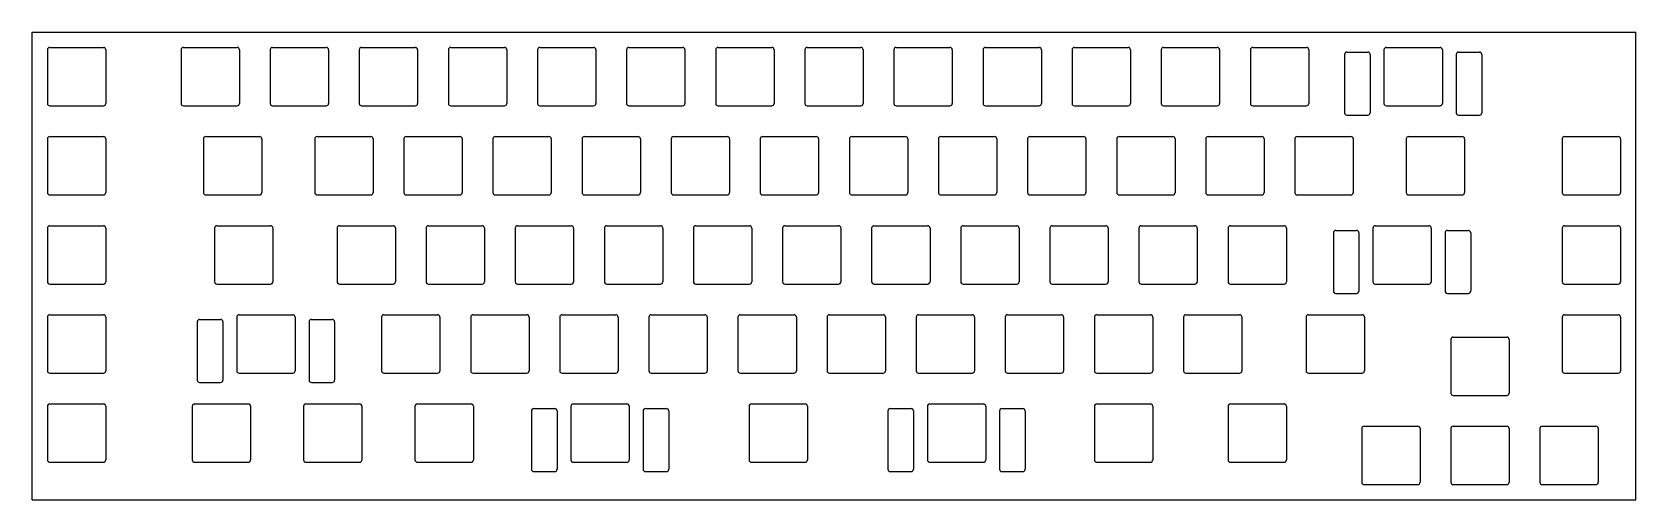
# Model space of a CAD drawing. Header units: millimetres. Extents: x 0 to 343, y -100 to 0.
import ezdxf

# ---------------------------------------------------------------- set-up
doc = ezdxf.new("R2010")
doc.units = ezdxf.units.MM

msp = doc.modelspace()

# ---------------------------------------------------------------- linework, layer by layer
for p, q in [((0, 0), (342.9, 0)), ((0, -100.0125), (0, 0)), ((342.9, -100.0125), (342.9, 0)), ((3.787, -3.287), (15.263, -3.287)), ((32.362, -3.287), (43.838, -3.287)), ((51.412, -3.287), (62.888, -3.287)), ((70.462, -3.287), (81.938, -3.287)), ((89.512, -3.287), (100.988, -3.287)), ((108.562, -3.287), (120.038, -3.287)), ((127.612, -3.287), (139.088, -3.287)), ((146.662, -3.287), (158.138, -3.287)), ((165.712, -3.287), (177.188, -3.287)), ((184.762, -3.287), (196.238, -3.287)), ((203.812, -3.287), (215.288, -3.287)), ((222.862, -3.287), (234.338, -3.287)), ((241.912, -3.287), (253.388, -3.287)), ((260.962, -3.287), (272.438, -3.287)), ((289.537, -3.287), (301.013, -3.287)), ((3.287, -3.787), (3.287, -15.263)), ((15.763, -3.787), (15.763, -15.263)), ((31.862, -3.787), (31.862, -15.263)), ((44.338, -3.787), (44.338, -15.263)), ((50.912, -3.787), (50.912, -15.263)), ((63.388, -3.787), (63.388, -15.263)), ((69.962, -3.787), (69.962, -15.263)), ((82.438, -3.787), (82.438, -15.263)), ((89.012, -3.787), (89.012, -15.263)), ((101.488, -3.787), (101.488, -15.263)), ((108.062, -3.787), (108.062, -15.263)), ((120.538, -3.787), (120.538, -15.263)), ((127.112, -3.787), (127.112, -15.263)), ((139.588, -3.787), (139.588, -15.263)), ((146.162, -3.787), (146.162, -15.263)), ((158.638, -3.787), (158.638, -15.263)), ((165.212, -3.787), (165.212, -15.263)), ((177.688, -3.787), (177.688, -15.263)), ((184.262, -3.787), (184.262, -15.263)), ((196.738, -3.787), (196.738, -15.263)), ((203.312, -3.787), (203.312, -15.263)), ((215.788, -3.787), (215.788, -15.263)), ((222.362, -3.787), (222.362, -15.263)), ((234.838, -3.787), (234.838, -15.263)), ((241.412, -3.787), (241.412, -15.263)), ((253.888, -3.787), (253.888, -15.263)), ((260.462, -3.787), (260.462, -15.263)), ((272.938, -3.787), (272.938, -15.263)), ((280.599, -4.787), (280.599, -17.263)), ((281.099, -4.287), (285.575, -4.287)), ((286.075, -4.787), (286.075, -17.263)), ((289.037, -3.787), (289.037, -15.263)), ((301.513, -3.787), (301.513, -15.263)), ((304.475, -4.787), (304.475, -17.263)), ((304.975, -4.287), (309.451, -4.287)), ((309.951, -4.787), (309.951, -17.263)), ((3.787, -15.763), (15.263, -15.763)), ((32.362, -15.763), (43.838, -15.763)), ((51.412, -15.763), (62.888, -15.763)), ((70.462, -15.763), (81.938, -15.763)), ((89.512, -15.763), (100.988, -15.763)), ((108.562, -15.763), (120.038, -15.763)), ((127.612, -15.763), (139.088, -15.763)), ((146.662, -15.763), (158.138, -15.763)), ((165.712, -15.763), (177.188, -15.763)), ((184.762, -15.763), (196.238, -15.763)), ((203.812, -15.763), (215.288, -15.763)), ((222.862, -15.763), (234.338, -15.763)), ((241.912, -15.763), (253.388, -15.763)), ((260.962, -15.763), (272.438, -15.763)), ((289.537, -15.763), (301.013, -15.763)), ((281.099, -17.763), (285.575, -17.763)), ((304.975, -17.763), (309.451, -17.763)), ((3.287, -22.837), (3.287, -34.313)), ((3.787, -22.337), (15.263, -22.337)), ((15.763, -22.837), (15.763, -34.313)), ((36.6245, -22.837), (36.6245, -34.313)), ((37.1245, -22.337), (48.6005, -22.337)), ((49.1005, -22.837), (49.1005, -34.313)), ((60.437, -22.837), (60.437, -34.313)), ((60.937, -22.337), (72.413, -22.337)), ((72.913, -22.837), (72.913, -34.313)), ((79.487, -22.837), (79.487, -34.313)), ((79.987, -22.337), (91.463, -22.337)), ((91.963, -22.837), (91.963, -34.313)), ((98.537, -22.837), (98.537, -34.313)), ((99.037, -22.337), (110.513, -22.337)), ((111.013, -22.837), (111.013, -34.313)), ((117.587, -22.837), (117.587, -34.313)), ((118.087, -22.337), (129.563, -22.337)), ((130.063, -22.837), (130.063, -34.313)), ((136.637, -22.837), (136.637, -34.313)), ((137.137, -22.337), (148.613, -22.337)), ((149.113, -22.837), (149.113, -34.313)), ((155.687, -22.837), (155.687, -34.313)), ((156.187, -22.337), (167.663, -22.337)), ((168.163, -22.837), (168.163, -34.313)), ((174.737, -22.837), (174.737, -34.313)), ((175.237, -22.337), (186.713, -22.337)), ((187.213, -22.837), (187.213, -34.313)), ((193.787, -22.837), (193.787, -34.313)), ((194.287, -22.337), (205.763, -22.337)), ((206.263, -22.837), (206.263, -34.313)), ((212.837, -22.837), (212.837, -34.313)), ((213.337, -22.337), (224.813, -22.337)), ((225.313, -22.837), (225.313, -34.313)), ((231.887, -22.837), (231.887, -34.313)), ((232.387, -22.337), (243.863, -22.337)), ((244.363, -22.837), (244.363, -34.313)), ((250.937, -22.837), (250.937, -34.313)), ((251.437, -22.337), (262.913, -22.337)), ((263.413, -22.837), (263.413, -34.313)), ((269.987, -22.837), (269.987, -34.313)), ((270.487, -22.337), (281.963, -22.337)), ((282.463, -22.837), (282.463, -34.313)), ((293.7995, -22.837), (293.7995, -34.313)), ((294.2995, -22.337), (305.7755, -22.337)), ((306.2755, -22.837), (306.2755, -34.313)), ((327.137, -22.837), (327.137, -34.313)), ((327.637, -22.337), (339.113, -22.337)), ((339.613, -22.837), (339.613, -34.313)), ((3.787, -34.813), (15.263, -34.813)), ((37.1245, -34.813), (48.6005, -34.813)), ((60.937, -34.813), (72.413, -34.813)), ((79.987, -34.813), (91.463, -34.813)), ((99.037, -34.813), (110.513, -34.813)), ((118.087, -34.813), (129.563, -34.813)), ((137.137, -34.813), (148.613, -34.813)), ((156.187, -34.813), (167.663, -34.813)), ((175.237, -34.813), (186.713, -34.813)), ((194.287, -34.813), (205.763, -34.813)), ((213.337, -34.813), (224.813, -34.813)), ((232.387, -34.813), (243.863, -34.813)), ((251.437, -34.813), (262.913, -34.813)), ((270.487, -34.813), (281.963, -34.813)), ((294.2995, -34.813), (305.7755, -34.813)), ((327.637, -34.813), (339.113, -34.813)), ((3.287, -41.887), (3.287, -53.363)), ((3.787, -41.387), (15.263, -41.387)), ((15.763, -41.887), (15.763, -53.363)), ((39.00575, -41.887), (39.00575, -53.363)), ((39.50575, -41.387), (50.98175, -41.387)), ((51.48175, -41.887), (51.48175, -53.363)), ((65.1995, -41.887), (65.1995, -53.363)), ((65.6995, -41.387), (77.1755, -41.387)), ((77.6755, -41.887), (77.6755, -53.363)), ((84.2495, -41.887), (84.2495, -53.363)), ((84.7495, -41.387), (96.2255, -41.387)), ((96.7255, -41.887), (96.7255, -53.363)), ((103.2995, -41.887), (103.2995, -53.363)), ((103.7995, -41.387), (115.2755, -41.387)), ((115.7755, -41.887), (115.7755, -53.363)), ((122.3495, -41.887), (122.3495, -53.363)), ((122.8495, -41.387), (134.3255, -41.387)), ((134.8255, -41.887), (134.8255, -53.363)), ((141.3995, -41.887), (141.3995, -53.363)), ((141.8995, -41.387), (153.3755, -41.387)), ((153.8755, -41.887), (153.8755, -53.363)), ((160.4495, -41.887), (160.4495, -53.363)), ((160.9495, -41.387), (172.4255, -41.387)), ((172.9255, -41.887), (172.9255, -53.363)), ((179.4995, -41.887), (179.4995, -53.363)), ((179.9995, -41.387), (191.4755, -41.387)), ((191.9755, -41.887), (191.9755, -53.363)), ((198.5495, -41.887), (198.5495, -53.363)), ((199.0495, -41.387), (210.5255, -41.387)), ((211.0255, -41.887), (211.0255, -53.363)), ((217.5995, -41.887), (217.5995, -53.363)), ((218.0995, -41.387), (229.5755, -41.387)), ((230.0755, -41.887), (230.0755, -53.363)), ((236.6495, -41.887), (236.6495, -53.363)), ((237.1495, -41.387), (248.6255, -41.387)), ((249.1255, -41.887), (249.1255, -53.363)), ((255.6995, -41.887), (255.6995, -53.363)), ((256.1995, -41.387), (267.6755, -41.387)), ((268.1755, -41.887), (268.1755, -53.363)), ((278.21775, -42.887), (278.21775, -55.363)), ((278.71775, -42.387), (283.19375, -42.387)), ((283.69375, -42.887), (283.69375, -55.363)), ((286.65575, -41.887), (286.65575, -53.363)), ((287.15575, -41.387), (298.63175, -41.387)), ((299.13175, -41.887), (299.13175, -53.363)), ((302.09375, -42.887), (302.09375, -55.363)), ((302.59375, -42.387), (307.06975, -42.387)), ((307.56975, -42.887), (307.56975, -55.363)), ((327.137, -41.887), (327.137, -53.363)), ((327.637, -41.387), (339.113, -41.387)), ((339.613, -41.887), (339.613, -53.363)), ((3.787, -53.863), (15.263, -53.863)), ((39.50575, -53.863), (50.98175, -53.863)), ((65.6995, -53.863), (77.1755, -53.863)), ((84.7495, -53.863), (96.2255, -53.863)), ((103.7995, -53.863), (115.2755, -53.863)), ((122.8495, -53.863), (134.3255, -53.863)), ((141.8995, -53.863), (153.3755, -53.863)), ((160.9495, -53.863), (172.4255, -53.863)), ((179.9995, -53.863), (191.4755, -53.863)), ((199.0495, -53.863), (210.5255, -53.863)), ((218.0995, -53.863), (229.5755, -53.863)), ((237.1495, -53.863), (248.6255, -53.863)), ((256.1995, -53.863), (267.6755, -53.863)), ((287.15575, -53.863), (298.63175, -53.863)), ((327.637, -53.863), (339.113, -53.863)), ((278.71775, -55.863), (283.19375, -55.863)), ((302.59375, -55.863), (307.06975, -55.863)), ((3.287, -60.937), (3.287, -72.413)), ((3.787, -60.437), (15.263, -60.437)), ((15.763, -60.937), (15.763, -72.413)), ((35.83025, -61.437), (40.30625, -61.437)), ((43.76825, -60.937), (43.76825, -72.413)), ((44.26825, -60.437), (55.74425, -60.437)), ((56.24425, -60.937), (56.24425, -72.413)), ((59.70625, -61.437), (64.18225, -61.437)), ((74.7245, -60.937), (74.7245, -72.413)), ((75.2245, -60.437), (86.7005, -60.437)), ((87.2005, -60.937), (87.2005, -72.413)), ((93.7745, -60.937), (93.7745, -72.413)), ((94.2745, -60.437), (105.7505, -60.437)), ((106.2505, -60.937), (106.2505, -72.413)), ((112.8245, -60.937), (112.8245, -72.413)), ((113.3245, -60.437), (124.8005, -60.437)), ((125.3005, -60.937), (125.3005, -72.413)), ((131.8745, -60.937), (131.8745, -72.413)), ((132.3745, -60.437), (143.8505, -60.437)), ((144.3505, -60.937), (144.3505, -72.413)), ((150.9245, -60.937), (150.9245, -72.413)), ((151.4245, -60.437), (162.9005, -60.437)), ((163.4005, -60.937), (163.4005, -72.413)), ((169.9745, -60.937), (169.9745, -72.413)), ((170.4745, -60.437), (181.9505, -60.437)), ((182.4505, -60.937), (182.4505, -72.413)), ((189.0245, -60.937), (189.0245, -72.413)), ((189.5245, -60.437), (201.0005, -60.437)), ((201.5005, -60.937), (201.5005, -72.413)), ((208.0745, -60.937), (208.0745, -72.413)), ((208.5745, -60.437), (220.0505, -60.437)), ((220.5505, -60.937), (220.5505, -72.413)), ((227.1245, -60.937), (227.1245, -72.413)), ((227.6245, -60.437), (239.1005, -60.437)), ((239.6005, -60.937), (239.6005, -72.413)), ((246.1745, -60.937), (246.1745, -72.413)), ((246.6745, -60.437), (258.1505, -60.437)), ((258.6505, -60.937), (258.6505, -72.413)), ((272.36825, -60.937), (272.36825, -72.413)), ((272.86825, -60.437), (284.34425, -60.437)), ((284.84425, -60.937), (284.84425, -72.413)), ((327.137, -60.937), (327.137, -72.413)), ((327.637, -60.437), (339.113, -60.437)), ((339.613, -60.937), (339.613, -72.413)), ((35.33025, -61.937), (35.33025, -74.413)), ((40.80625, -61.937), (40.80625, -74.413)), ((59.20625, -61.937), (59.20625, -74.413)), ((64.68225, -61.937), (64.68225, -74.413)), ((303.3245, -65.6995), (303.3245, -77.1755)), ((303.8245, -65.1995), (315.3005, -65.1995)), ((315.8005, -65.6995), (315.8005, -77.1755)), ((3.787, -72.913), (15.263, -72.913)), ((35.83025, -74.913), (40.30625, -74.913)), ((44.26825, -72.913), (55.74425, -72.913)), ((59.70625, -74.913), (64.18225, -74.913)), ((75.2245, -72.913), (86.7005, -72.913)), ((94.2745, -72.913), (105.7505, -72.913)), ((113.3245, -72.913), (124.8005, -72.913)), ((132.3745, -72.913), (143.8505, -72.913)), ((151.4245, -72.913), (162.9005, -72.913)), ((170.4745, -72.913), (181.9505, -72.913)), ((189.5245, -72.913), (201.0005, -72.913)), ((208.5745, -72.913), (220.0505, -72.913)), ((227.6245, -72.913), (239.1005, -72.913)), ((246.6745, -72.913), (258.1505, -72.913)), ((272.86825, -72.913), (284.34425, -72.913)), ((327.637, -72.913), (339.113, -72.913)), ((303.8245, -77.6755), (315.3005, -77.6755)), ((3.287, -79.987), (3.287, -91.463)), ((3.787, -79.487), (15.263, -79.487)), ((15.763, -79.987), (15.763, -91.463)), ((34.24325, -79.987), (34.24325, -91.463)), ((34.74325, -79.487), (46.21925, -79.487)), ((46.71925, -79.987), (46.71925, -91.463)), ((58.05575, -79.987), (58.05575, -91.463)), ((58.55575, -79.487), (70.03175, -79.487)), ((70.53175, -79.987), (70.53175, -91.463)), ((81.86825, -79.987), (81.86825, -91.463)), ((82.36825, -79.487), (93.84425, -79.487)), ((94.34425, -79.987), (94.34425, -91.463)), ((106.76775, -80.987), (106.76775, -93.463)), ((107.26775, -80.487), (111.74375, -80.487)), ((112.24375, -80.987), (112.24375, -93.463)), ((115.20575, -79.987), (115.20575, -91.463)), ((115.70575, -79.487), (127.18175, -79.487)), ((127.68175, -79.987), (127.68175, -91.463)), ((130.64375, -80.987), (130.64375, -93.463)), ((131.14375, -80.487), (135.61975, -80.487)), ((136.11975, -80.987), (136.11975, -93.463)), ((153.30575, -79.987), (153.30575, -91.463)), ((153.80575, -79.487), (165.28175, -79.487)), ((165.78175, -79.987), (165.78175, -91.463)), ((182.96775, -80.987), (182.96775, -93.463)), ((183.46775, -80.487), (187.94375, -80.487)), ((188.44375, -80.987), (188.44375, -93.463)), ((191.40575, -79.987), (191.40575, -91.463)), ((191.90575, -79.487), (203.38175, -79.487)), ((203.88175, -79.987), (203.88175, -91.463)), ((206.84375, -80.987), (206.84375, -93.463)), ((207.34375, -80.487), (211.81975, -80.487)), ((212.31975, -80.987), (212.31975, -93.463)), ((227.1245, -79.987), (227.1245, -91.463)), ((227.6245, -79.487), (239.1005, -79.487)), ((239.6005, -79.987), (239.6005, -91.463)), ((255.6995, -79.987), (255.6995, -91.463)), ((256.1995, -79.487), (267.6755, -79.487)), ((268.1755, -79.987), (268.1755, -91.463)), ((284.2745, -84.7495), (284.2745, -96.2255)), ((284.7745, -84.2495), (296.2505, -84.2495)), ((296.7505, -84.7495), (296.7505, -96.2255)), ((303.3245, -84.7495), (303.3245, -96.2255)), ((303.8245, -84.2495), (315.3005, -84.2495)), ((315.8005, -84.7495), (315.8005, -96.2255)), ((322.3745, -84.7495), (322.3745, -96.2255)), ((322.8745, -84.2495), (334.3505, -84.2495)), ((334.8505, -84.7495), (334.8505, -96.2255)), ((3.787, -91.963), (15.263, -91.963)), ((34.74325, -91.963), (46.21925, -91.963)), ((58.55575, -91.963), (70.03175, -91.963)), ((82.36825, -91.963), (93.84425, -91.963)), ((115.70575, -91.963), (127.18175, -91.963)), ((153.80575, -91.963), (165.28175, -91.963)), ((191.90575, -91.963), (203.38175, -91.963)), ((227.6245, -91.963), (239.1005, -91.963)), ((256.1995, -91.963), (267.6755, -91.963)), ((107.26775, -93.963), (111.74375, -93.963)), ((131.14375, -93.963), (135.61975, -93.963)), ((183.46775, -93.963), (187.94375, -93.963)), ((207.34375, -93.963), (211.81975, -93.963)), ((284.7745, -96.7255), (296.2505, -96.7255)), ((303.8245, -96.7255), (315.3005, -96.7255)), ((322.8745, -96.7255), (334.3505, -96.7255)), ((0, -100.0125), (342.9, -100.0125))]:
    msp.add_line(p, q)
for centre, start, end in [((3.787, -3.787), 90, 180), ((15.263, -3.787), 0, 90), ((32.362, -3.787), 90, 180), ((43.838, -3.787), 0, 90), ((51.412, -3.787), 90, 180), ((62.888, -3.787), 0, 90), ((70.462, -3.787), 90, 180), ((81.938, -3.787), 0, 90), ((89.512, -3.787), 90, 180), ((100.988, -3.787), 0, 90), ((108.562, -3.787), 90, 180), ((120.038, -3.787), 0, 90), ((127.612, -3.787), 90, 180), ((139.088, -3.787), 0, 90), ((146.662, -3.787), 90, 180), ((158.138, -3.787), 0, 90), ((165.712, -3.787), 90, 180), ((177.188, -3.787), 0, 90), ((184.762, -3.787), 90, 180), ((196.238, -3.787), 0, 90), ((203.812, -3.787), 90, 180), ((215.288, -3.787), 0, 90), ((222.862, -3.787), 90, 180), ((234.338, -3.787), 0, 90), ((241.912, -3.787), 90, 180), ((253.388, -3.787), 0, 90), ((260.962, -3.787), 90, 180), ((272.438, -3.787), 0, 90), ((289.537, -3.787), 90, 180), ((301.013, -3.787), 0, 90), ((281.099, -4.787), 90, 180), ((285.575, -4.787), 0, 90), ((304.975, -4.787), 90, 180), ((309.451, -4.787), 0, 90), ((3.787, -15.263), 180, 270), ((15.263, -15.263), 270, 0), ((32.362, -15.263), 180, 270), ((43.838, -15.263), 270, 0), ((51.412, -15.263), 180, 270), ((62.888, -15.263), 270, 0), ((70.462, -15.263), 180, 270), ((81.938, -15.263), 270, 0), ((89.512, -15.263), 180, 270), ((100.988, -15.263), 270, 0), ((108.562, -15.263), 180, 270), ((120.038, -15.263), 270, 0), ((127.612, -15.263), 180, 270), ((139.088, -15.263), 270, 0), ((146.662, -15.263), 180, 270), ((158.138, -15.263), 270, 0), ((165.712, -15.263), 180, 270), ((177.188, -15.263), 270, 0), ((184.762, -15.263), 180, 270), ((196.238, -15.263), 270, 0), ((203.812, -15.263), 180, 270), ((215.288, -15.263), 270, 0), ((222.862, -15.263), 180, 270), ((234.338, -15.263), 270, 0), ((241.912, -15.263), 180, 270), ((253.388, -15.263), 270, 0), ((260.962, -15.263), 180, 270), ((272.438, -15.263), 270, 0), ((289.537, -15.263), 180, 270), ((301.013, -15.263), 270, 0), ((281.099, -17.263), 180, 270), ((285.575, -17.263), 270, 0), ((304.975, -17.263), 180, 270), ((309.451, -17.263), 270, 0), ((3.787, -22.837), 90, 180), ((15.263, -22.837), 0, 90), ((37.1245, -22.837), 90, 180), ((48.6005, -22.837), 0, 90), ((60.937, -22.837), 90, 180), ((72.413, -22.837), 0, 90), ((79.987, -22.837), 90, 180), ((91.463, -22.837), 0, 90), ((99.037, -22.837), 90, 180), ((110.513, -22.837), 0, 90), ((118.087, -22.837), 90, 180), ((129.563, -22.837), 0, 90), ((137.137, -22.837), 90, 180), ((148.613, -22.837), 0, 90), ((156.187, -22.837), 90, 180), ((167.663, -22.837), 0, 90), ((175.237, -22.837), 90, 180), ((186.713, -22.837), 0, 90), ((194.287, -22.837), 90, 180), ((205.763, -22.837), 0, 90), ((213.337, -22.837), 90, 180), ((224.813, -22.837), 0, 90), ((232.387, -22.837), 90, 180), ((243.863, -22.837), 0, 90), ((251.437, -22.837), 90, 180), ((262.913, -22.837), 0, 90), ((270.487, -22.837), 90, 180), ((281.963, -22.837), 0, 90), ((294.2995, -22.837), 90, 180), ((305.7755, -22.837), 0, 90), ((327.637, -22.837), 90, 180), ((339.113, -22.837), 0, 90), ((3.787, -34.313), 180, 270), ((15.263, -34.313), 270, 0), ((37.1245, -34.313), 180, 270), ((48.6005, -34.313), 270, 0), ((60.937, -34.313), 180, 270), ((72.413, -34.313), 270, 0), ((79.987, -34.313), 180, 270), ((91.463, -34.313), 270, 0), ((99.037, -34.313), 180, 270), ((110.513, -34.313), 270, 0), ((118.087, -34.313), 180, 270), ((129.563, -34.313), 270, 0), ((137.137, -34.313), 180, 270), ((148.613, -34.313), 270, 0), ((156.187, -34.313), 180, 270), ((167.663, -34.313), 270, 0), ((175.237, -34.313), 180, 270), ((186.713, -34.313), 270, 0), ((194.287, -34.313), 180, 270), ((205.763, -34.313), 270, 0), ((213.337, -34.313), 180, 270), ((224.813, -34.313), 270, 0), ((232.387, -34.313), 180, 270), ((243.863, -34.313), 270, 0), ((251.437, -34.313), 180, 270), ((262.913, -34.313), 270, 0), ((270.487, -34.313), 180, 270), ((281.963, -34.313), 270, 0), ((294.2995, -34.313), 180, 270), ((305.7755, -34.313), 270, 0), ((327.637, -34.313), 180, 270), ((339.113, -34.313), 270, 0), ((3.787, -41.887), 90, 180), ((15.263, -41.887), 0, 90), ((39.50575, -41.887), 90, 180), ((50.98175, -41.887), 0, 90), ((65.6995, -41.887), 90, 180), ((77.1755, -41.887), 0, 90), ((84.7495, -41.887), 90, 180), ((96.2255, -41.887), 0, 90), ((103.7995, -41.887), 90, 180), ((115.2755, -41.887), 0, 90), ((122.8495, -41.887), 90, 180), ((134.3255, -41.887), 0, 90), ((141.8995, -41.887), 90, 180), ((153.3755, -41.887), 0, 90), ((160.9495, -41.887), 90, 180), ((172.4255, -41.887), 0, 90), ((179.9995, -41.887), 90, 180), ((191.4755, -41.887), 0, 90), ((199.0495, -41.887), 90, 180), ((210.5255, -41.887), 0, 90), ((218.0995, -41.887), 90, 180), ((229.5755, -41.887), 0, 90), ((237.1495, -41.887), 90, 180), ((248.6255, -41.887), 0, 90), ((256.1995, -41.887), 90, 180), ((267.6755, -41.887), 0, 90), ((278.71775, -42.887), 90, 180), ((283.19375, -42.887), 0, 90), ((287.15575, -41.887), 90, 180), ((298.63175, -41.887), 0, 90), ((302.59375, -42.887), 90, 180), ((307.06975, -42.887), 0, 90), ((327.637, -41.887), 90, 180), ((339.113, -41.887), 0, 90), ((3.787, -53.363), 180, 270), ((15.263, -53.363), 270, 0), ((39.50575, -53.363), 180, 270), ((50.98175, -53.363), 270, 0), ((65.6995, -53.363), 180, 270), ((77.1755, -53.363), 270, 0), ((84.7495, -53.363), 180, 270), ((96.2255, -53.363), 270, 0), ((103.7995, -53.363), 180, 270), ((115.2755, -53.363), 270, 0), ((122.8495, -53.363), 180, 270), ((134.3255, -53.363), 270, 0), ((141.8995, -53.363), 180, 270), ((153.3755, -53.363), 270, 0), ((160.9495, -53.363), 180, 270), ((172.4255, -53.363), 270, 0), ((179.9995, -53.363), 180, 270), ((191.4755, -53.363), 270, 0), ((199.0495, -53.363), 180, 270), ((210.5255, -53.363), 270, 0), ((218.0995, -53.363), 180, 270), ((229.5755, -53.363), 270, 0), ((237.1495, -53.363), 180, 270), ((248.6255, -53.363), 270, 0), ((256.1995, -53.363), 180, 270), ((267.6755, -53.363), 270, 0), ((287.15575, -53.363), 180, 270), ((298.63175, -53.363), 270, 0), ((327.637, -53.363), 180, 270), ((339.113, -53.363), 270, 0), ((278.71775, -55.363), 180, 270), ((283.19375, -55.363), 270, 0), ((302.59375, -55.363), 180, 270), ((307.06975, -55.363), 270, 0), ((3.787, -60.937), 90, 180), ((15.263, -60.937), 0, 90), ((35.83025, -61.937), 90, 180), ((40.30625, -61.937), 0, 90), ((44.26825, -60.937), 90, 180), ((55.74425, -60.937), 0, 90), ((59.70625, -61.937), 90, 180), ((64.18225, -61.937), 0, 90), ((75.2245, -60.937), 90, 180), ((86.7005, -60.937), 0, 90), ((94.2745, -60.937), 90, 180), ((105.7505, -60.937), 0, 90), ((113.3245, -60.937), 90, 180), ((124.8005, -60.937), 0, 90), ((132.3745, -60.937), 90, 180), ((143.8505, -60.937), 0, 90), ((151.4245, -60.937), 90, 180), ((162.9005, -60.937), 0, 90), ((170.4745, -60.937), 90, 180), ((181.9505, -60.937), 0, 90), ((189.5245, -60.937), 90, 180), ((201.0005, -60.937), 0, 90), ((208.5745, -60.937), 90, 180), ((220.0505, -60.937), 0, 90), ((227.6245, -60.937), 90, 180), ((239.1005, -60.937), 0, 90), ((246.6745, -60.937), 90, 180), ((258.1505, -60.937), 0, 90), ((272.86825, -60.937), 90, 180), ((284.34425, -60.937), 0, 90), ((327.637, -60.937), 90, 180), ((339.113, -60.937), 0, 90), ((303.8245, -65.6995), 90, 180), ((315.3005, -65.6995), 0, 90), ((3.787, -72.413), 180, 270), ((15.263, -72.413), 270, 0), ((35.83025, -74.413), 180, 270), ((40.30625, -74.413), 270, 0), ((44.26825, -72.413), 180, 270), ((55.74425, -72.413), 270, 0), ((59.70625, -74.413), 180, 270), ((64.18225, -74.413), 270, 0), ((75.2245, -72.413), 180, 270), ((86.7005, -72.413), 270, 0), ((94.2745, -72.413), 180, 270), ((105.7505, -72.413), 270, 0), ((113.3245, -72.413), 180, 270), ((124.8005, -72.413), 270, 0), ((132.3745, -72.413), 180, 270), ((143.8505, -72.413), 270, 0), ((151.4245, -72.413), 180, 270), ((162.9005, -72.413), 270, 0), ((170.4745, -72.413), 180, 270), ((181.9505, -72.413), 270, 0), ((189.5245, -72.413), 180, 270), ((201.0005, -72.413), 270, 0), ((208.5745, -72.413), 180, 270), ((220.0505, -72.413), 270, 0), ((227.6245, -72.413), 180, 270), ((239.1005, -72.413), 270, 0), ((246.6745, -72.413), 180, 270), ((258.1505, -72.413), 270, 0), ((272.86825, -72.413), 180, 270), ((284.34425, -72.413), 270, 0), ((327.637, -72.413), 180, 270), ((339.113, -72.413), 270, 0), ((303.8245, -77.1755), 180, 270), ((315.3005, -77.1755), 270, 0), ((3.787, -79.987), 90, 180), ((15.263, -79.987), 0, 90), ((34.74325, -79.987), 90, 180), ((46.21925, -79.987), 0, 90), ((58.55575, -79.987), 90, 180), ((70.03175, -79.987), 0, 90), ((82.36825, -79.987), 90, 180), ((93.84425, -79.987), 0, 90), ((107.26775, -80.987), 90, 180), ((111.74375, -80.987), 0, 90), ((115.70575, -79.987), 90, 180), ((127.18175, -79.987), 0, 90), ((131.14375, -80.987), 90, 180), ((135.61975, -80.987), 0, 90), ((153.80575, -79.987), 90, 180), ((165.28175, -79.987), 0, 90), ((183.46775, -80.987), 90, 180), ((187.94375, -80.987), 0, 90), ((191.90575, -79.987), 90, 180), ((203.38175, -79.987), 0, 90), ((207.34375, -80.987), 90, 180), ((211.81975, -80.987), 0, 90), ((227.6245, -79.987), 90, 180), ((239.1005, -79.987), 0, 90), ((256.1995, -79.987), 90, 180), ((267.6755, -79.987), 0, 90), ((284.7745, -84.7495), 90, 180), ((296.2505, -84.7495), 0, 90), ((303.8245, -84.7495), 90, 180), ((315.3005, -84.7495), 0, 90), ((322.8745, -84.7495), 90, 180), ((334.3505, -84.7495), 0, 90), ((3.787, -91.463), 180, 270), ((15.263, -91.463), 270, 0), ((34.74325, -91.463), 180, 270), ((46.21925, -91.463), 270, 0), ((58.55575, -91.463), 180, 270), ((70.03175, -91.463), 270, 0), ((82.36825, -91.463), 180, 270), ((93.84425, -91.463), 270, 0), ((115.70575, -91.463), 180, 270), ((127.18175, -91.463), 270, 0), ((153.80575, -91.463), 180, 270), ((165.28175, -91.463), 270, 0), ((191.90575, -91.463), 180, 270), ((203.38175, -91.463), 270, 0), ((227.6245, -91.463), 180, 270), ((239.1005, -91.463), 270, 0), ((256.1995, -91.463), 180, 270), ((267.6755, -91.463), 270, 0), ((107.26775, -93.463), 180, 270), ((111.74375, -93.463), 270, 0), ((131.14375, -93.463), 180, 270), ((135.61975, -93.463), 270, 0), ((183.46775, -93.463), 180, 270), ((187.94375, -93.463), 270, 0), ((207.34375, -93.463), 180, 270), ((211.81975, -93.463), 270, 0), ((284.7745, -96.2255), 180, 270), ((296.2505, -96.2255), 270, 0), ((303.8245, -96.2255), 180, 270), ((315.3005, -96.2255), 270, 0), ((322.8745, -96.2255), 180, 270), ((334.3505, -96.2255), 270, 0)]:
    msp.add_arc(centre, 0.5, start, end)

doc.saveas('drawing.dxf')
